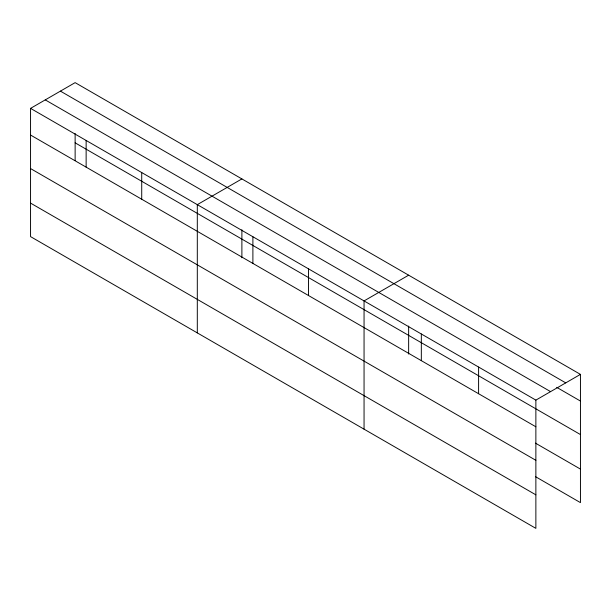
<?xml version="1.0" encoding="UTF-8"?>
<svg xmlns="http://www.w3.org/2000/svg" width="611" height="611" viewBox="0 0 611 611"><rect width="100%" height="100%" fill="white"/><g stroke="black" fill="none" stroke-linecap="round" stroke-linejoin="round"><path stroke-width="0.92" d="M535.87 460.312L535.87 400.121L30.55 108.376L30.55 236.617L535.87 528.362L535.87 460.312L30.55 168.567M535.45 476.641L580.45 502.624L580.45 374.383L75.13 82.638L30.55 108.376M241.887 178.916L197.307 204.654L197.307 332.896M408.644 275.187L364.057 300.925L364.057 429.166M535.87 400.121L580.45 374.383M60.42 91.131L565.74 382.876M556.728 387.351L580.45 401.053M45.26 99.883L550.58 391.628M75.13 142.829L580.45 434.566M30.55 135.046L535.87 426.791M535.45 443.128L580.45 469.103M30.55 203.104L535.87 494.841M478.596 367.058L478.596 393.728M421.33 333.988L421.33 360.658M408.644 326.068L408.644 354.044M308.471 268.832L308.471 295.503M252.893 236.747L252.893 263.417M241.887 229.789L241.887 257.766M141.721 172.562L141.721 199.232M86.136 140.469L86.136 167.139M75.13 133.519L75.13 160.563"/></g></svg>
